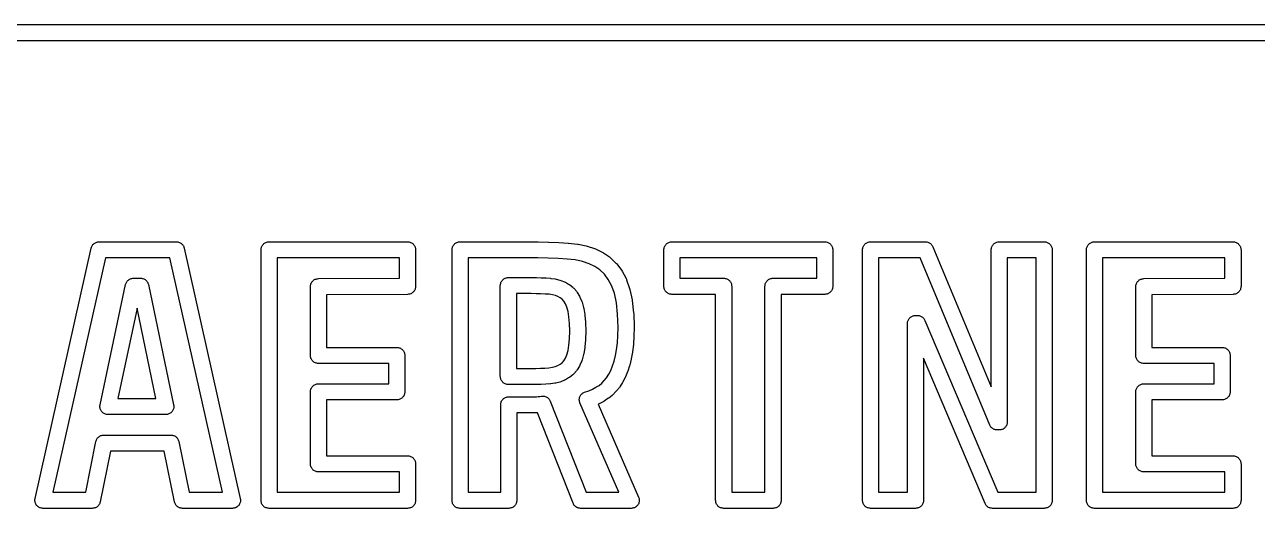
# Model space of a CAD drawing. Header units: millimetres. Extents: x 1.9 to 98.4, y 1.9 to 43.6.
# Drawn here: x 30.75 to 65.57, y 29.66 to 43.33 of the extents above; entities that cross this region are included whole.
import ezdxf

# ---------------------------------------------------------------- set-up
doc = ezdxf.new("R2010")
doc.units = ezdxf.units.MM

msp = doc.modelspace()

# ---------------------------------------------------------------- linework, layer by layer
for points in [[(7.507, 43.332), (92.823, 43.332)], [(92.479, 42.878), (7.851, 42.878)]]:
    msp.add_lwpolyline(points)
for points in [[(32.697, 37.132), (32.714, 37.146), (32.732, 37.159), (32.75, 37.17), (32.77, 37.179), (32.791, 37.186), (32.812, 37.192), (32.834, 37.195), (32.856, 37.196), (35.038, 37.196), (35.06, 37.195), (35.081, 37.192), (35.103, 37.186), (35.123, 37.179), (35.143, 37.17), (35.162, 37.159), (35.18, 37.146), (35.196, 37.132), (35.211, 37.116), (35.224, 37.098), (35.236, 37.08), (35.246, 37.06), (35.253, 37.04), (35.259, 37.019), (36.845, 29.939), (36.849, 29.917), (36.851, 29.895), (36.85, 29.872), (36.847, 29.85), (36.842, 29.828), (36.835, 29.806), (36.826, 29.786), (36.814, 29.766), (36.801, 29.748), (36.786, 29.731), (36.769, 29.716), (36.751, 29.702), (36.732, 29.69), (36.712, 29.681), (36.691, 29.673), (36.669, 29.667), (36.646, 29.664), (36.624, 29.663), (35.211, 29.663), (35.189, 29.664), (35.167, 29.667), (35.145, 29.673), (35.124, 29.68), (35.104, 29.69), (35.085, 29.701), (35.067, 29.714), (35.051, 29.729), (35.036, 29.745), (35.022, 29.763), (35.011, 29.782), (35.001, 29.802), (34.994, 29.823), (34.988, 29.845), (34.698, 31.281), (33.176, 31.281), (32.886, 29.845), (32.88, 29.823), (32.873, 29.802), (32.863, 29.782), (32.852, 29.763), (32.839, 29.745), (32.824, 29.729), (32.807, 29.714), (32.789, 29.701), (32.77, 29.69), (32.75, 29.68), (32.729, 29.673), (32.708, 29.667), (32.686, 29.664), (32.663, 29.663), (31.27, 29.663), (31.247, 29.664), (31.225, 29.667), (31.203, 29.673), (31.182, 29.681), (31.161, 29.69), (31.142, 29.702), (31.124, 29.716), (31.107, 29.731), (31.092, 29.748), (31.079, 29.766), (31.068, 29.786), (31.059, 29.806), (31.051, 29.828), (31.046, 29.85), (31.043, 29.872), (31.043, 29.895), (31.044, 29.917), (31.048, 29.939), (32.634, 37.019), (32.64, 37.04), (32.648, 37.06), (32.658, 37.08), (32.669, 37.098), (32.682, 37.116), (32.697, 37.132)], [(37.447, 37.056), (37.457, 37.076), (37.468, 37.095), (37.482, 37.113), (37.497, 37.129), (37.513, 37.144), (37.531, 37.158), (37.55, 37.169), (37.57, 37.179), (37.591, 37.186), (37.613, 37.191), (37.635, 37.195), (37.657, 37.196), (41.569, 37.196), (41.592, 37.195), (41.614, 37.191), (41.635, 37.186), (41.656, 37.179), (41.676, 37.169), (41.695, 37.158), (41.713, 37.144), (41.73, 37.129), (41.745, 37.113), (41.758, 37.095), (41.77, 37.076), (41.779, 37.056), (41.787, 37.035), (41.792, 37.013), (41.795, 36.991), (41.796, 36.969), (41.796, 35.937), (41.795, 35.915), (41.792, 35.893), (41.787, 35.872), (41.779, 35.851), (41.77, 35.831), (41.758, 35.812), (41.745, 35.794), (41.73, 35.777), (41.714, 35.762), (41.696, 35.749), (41.677, 35.738), (41.657, 35.728), (41.636, 35.72), (41.614, 35.715), (41.592, 35.712), (41.57, 35.71), (39.278, 35.701), (39.278, 34.212), (41.262, 34.212), (41.284, 34.211), (41.306, 34.208), (41.328, 34.203), (41.349, 34.195), (41.369, 34.186), (41.388, 34.174), (41.406, 34.161), (41.422, 34.146), (41.437, 34.129), (41.45, 34.112), (41.462, 34.092), (41.471, 34.072), (41.479, 34.051), (41.484, 34.03), (41.488, 34.008), (41.489, 33.986), (41.489, 32.954), (41.488, 32.932), (41.484, 32.91), (41.479, 32.888), (41.471, 32.867), (41.462, 32.847), (41.45, 32.828), (41.437, 32.81), (41.422, 32.794), (41.406, 32.779), (41.388, 32.765), (41.369, 32.754), (41.349, 32.744), (41.328, 32.737), (41.306, 32.731), (41.284, 32.728), (41.262, 32.727), (39.278, 32.727), (39.278, 31.148), (41.569, 31.148), (41.592, 31.147), (41.614, 31.144), (41.635, 31.138), (41.656, 31.131), (41.676, 31.121), (41.695, 31.11), (41.713, 31.097), (41.73, 31.082), (41.745, 31.065), (41.758, 31.047), (41.77, 31.028), (41.779, 31.008), (41.787, 30.987), (41.792, 30.966), (41.795, 30.944), (41.796, 30.921), (41.796, 29.89), (41.795, 29.868), (41.792, 29.845), (41.787, 29.824), (41.779, 29.803), (41.77, 29.783), (41.758, 29.764), (41.745, 29.746), (41.73, 29.729), (41.713, 29.714), (41.695, 29.701), (41.676, 29.69), (41.656, 29.68), (41.635, 29.673), (41.614, 29.667), (41.592, 29.664), (41.569, 29.663), (37.657, 29.663), (37.635, 29.664), (37.613, 29.667), (37.591, 29.673), (37.57, 29.68), (37.55, 29.69), (37.531, 29.701), (37.513, 29.714), (37.497, 29.729), (37.482, 29.746), (37.468, 29.764), (37.457, 29.783), (37.447, 29.803), (37.44, 29.824), (37.434, 29.845), (37.431, 29.868), (37.43, 29.89), (37.43, 36.969), (37.431, 36.991), (37.434, 37.013), (37.44, 37.035), (37.447, 37.056)], [(44.653, 29.89), (44.652, 29.868), (44.649, 29.845), (44.643, 29.824), (44.636, 29.803), (44.626, 29.783), (44.615, 29.764), (44.601, 29.746), (44.586, 29.729), (44.57, 29.714), (44.552, 29.701), (44.533, 29.69), (44.513, 29.68), (44.492, 29.673), (44.47, 29.667), (44.448, 29.664), (44.426, 29.663), (43.051, 29.663), (43.029, 29.664), (43.007, 29.667), (42.985, 29.673), (42.964, 29.68), (42.944, 29.69), (42.925, 29.701), (42.907, 29.714), (42.891, 29.729), (42.876, 29.746), (42.863, 29.764), (42.851, 29.783), (42.842, 29.803), (42.834, 29.824), (42.829, 29.845), (42.825, 29.868), (42.824, 29.89), (42.824, 36.969), (42.825, 36.991), (42.829, 37.013), (42.834, 37.035), (42.842, 37.056), (42.851, 37.076), (42.863, 37.095), (42.876, 37.113), (42.891, 37.129), (42.907, 37.144), (42.925, 37.158), (42.944, 37.169), (42.964, 37.179), (42.985, 37.186), (43.007, 37.191), (43.029, 37.195), (43.051, 37.196), (44.945, 37.196), (44.947, 37.196), (45.256, 37.194), (45.26, 37.194), (45.554, 37.187), (45.558, 37.187), (45.838, 37.176), (45.842, 37.175), (46.107, 37.16), (46.119, 37.159), (46.367, 37.131), (46.389, 37.127), (46.618, 37.078), (46.642, 37.072), (46.853, 37.002), (46.878, 36.992), (47.07, 36.901), (47.086, 36.893), (47.1, 36.884), (47.273, 36.768), (47.289, 36.756), (47.303, 36.743), (47.455, 36.596), (47.468, 36.583), (47.48, 36.568), (47.611, 36.391), (47.629, 36.363), (47.74, 36.156), (47.748, 36.141), (47.754, 36.125), (47.842, 35.879), (47.851, 35.85), (47.914, 35.555), (47.917, 35.532), (47.955, 35.19), (47.956, 35.172), (47.969, 34.782), (47.969, 34.77), (47.964, 34.531), (47.964, 34.521), (47.949, 34.301), (47.948, 34.289), (47.924, 34.087), (47.922, 34.073), (47.889, 33.889), (47.885, 33.874), (47.843, 33.707), (47.839, 33.692), (47.789, 33.537), (47.783, 33.521), (47.725, 33.38), (47.717, 33.363), (47.651, 33.235), (47.64, 33.216), (47.567, 33.101), (47.553, 33.082), (47.472, 32.98), (47.455, 32.961), (47.366, 32.871), (47.346, 32.853), (47.249, 32.776), (47.23, 32.763), (47.126, 32.696), (47.11, 32.687), (46.998, 32.627), (46.982, 32.62), (46.949, 32.605), (48.094, 29.98), (48.102, 29.959), (48.108, 29.938), (48.112, 29.916), (48.113, 29.893), (48.113, 29.871), (48.11, 29.848), (48.104, 29.827), (48.097, 29.805), (48.088, 29.785), (48.076, 29.765), (48.063, 29.747), (48.048, 29.731), (48.032, 29.715), (48.014, 29.702), (47.994, 29.69), (47.974, 29.68), (47.953, 29.673), (47.931, 29.667), (47.909, 29.664), (47.886, 29.663), (46.454, 29.663), (46.432, 29.664), (46.409, 29.667), (46.387, 29.673), (46.366, 29.681), (46.346, 29.691), (46.326, 29.702), (46.308, 29.716), (46.292, 29.731), (46.277, 29.748), (46.263, 29.767), (46.252, 29.786), (46.243, 29.807), (45.24, 32.365), (45.238, 32.365), (45.228, 32.364), (45.171, 32.363), (45.166, 32.363), (44.653, 32.363), (44.653, 29.89)], [(48.836, 37.076), (48.848, 37.095), (48.861, 37.113), (48.876, 37.129), (48.892, 37.144), (48.91, 37.158), (48.929, 37.169), (48.949, 37.179), (48.97, 37.186), (48.992, 37.191), (49.014, 37.195), (49.036, 37.196), (53.352, 37.196), (53.375, 37.195), (53.397, 37.191), (53.418, 37.186), (53.439, 37.179), (53.459, 37.169), (53.478, 37.158), (53.496, 37.144), (53.513, 37.129), (53.528, 37.113), (53.541, 37.095), (53.553, 37.076), (53.562, 37.056), (53.57, 37.035), (53.575, 37.013), (53.578, 36.991), (53.579, 36.969), (53.579, 35.937), (53.578, 35.915), (53.575, 35.893), (53.57, 35.872), (53.562, 35.851), (53.553, 35.83), (53.541, 35.811), (53.528, 35.793), (53.513, 35.777), (53.496, 35.762), (53.478, 35.749), (53.459, 35.737), (53.439, 35.728), (53.418, 35.72), (53.397, 35.715), (53.375, 35.712), (53.352, 35.71), (52.118, 35.71), (52.118, 29.89), (52.117, 29.868), (52.114, 29.845), (52.109, 29.824), (52.101, 29.803), (52.091, 29.783), (52.08, 29.764), (52.067, 29.746), (52.052, 29.729), (52.035, 29.714), (52.017, 29.701), (51.998, 29.69), (51.978, 29.68), (51.957, 29.673), (51.936, 29.667), (51.914, 29.664), (51.891, 29.663), (50.497, 29.663), (50.475, 29.664), (50.453, 29.667), (50.432, 29.673), (50.411, 29.68), (50.39, 29.69), (50.371, 29.701), (50.353, 29.714), (50.337, 29.729), (50.322, 29.746), (50.309, 29.764), (50.297, 29.783), (50.288, 29.803), (50.28, 29.824), (50.275, 29.845), (50.272, 29.868), (50.27, 29.89), (50.27, 35.71), (49.036, 35.71), (49.014, 35.712), (48.992, 35.715), (48.97, 35.72), (48.949, 35.728), (48.929, 35.737), (48.91, 35.749), (48.892, 35.762), (48.876, 35.777), (48.861, 35.793), (48.848, 35.811), (48.836, 35.83), (48.827, 35.851), (48.819, 35.872), (48.814, 35.893), (48.81, 35.915), (48.809, 35.937), (48.809, 36.969), (48.81, 36.991), (48.814, 37.013), (48.819, 37.035), (48.827, 37.056), (48.836, 37.076)], [(56.126, 29.803), (56.116, 29.783), (56.105, 29.764), (56.092, 29.746), (56.077, 29.729), (56.06, 29.714), (56.042, 29.701), (56.023, 29.69), (56.003, 29.68), (55.982, 29.673), (55.96, 29.667), (55.938, 29.664), (55.916, 29.663), (54.647, 29.663), (54.625, 29.664), (54.603, 29.667), (54.581, 29.673), (54.56, 29.68), (54.54, 29.69), (54.521, 29.701), (54.503, 29.714), (54.487, 29.729), (54.472, 29.746), (54.459, 29.764), (54.447, 29.783), (54.438, 29.803), (54.43, 29.824), (54.425, 29.845), (54.421, 29.868), (54.42, 29.89), (54.42, 36.969), (54.421, 36.991), (54.425, 37.013), (54.43, 37.035), (54.438, 37.056), (54.447, 37.076), (54.459, 37.095), (54.472, 37.113), (54.487, 37.129), (54.503, 37.144), (54.521, 37.158), (54.54, 37.169), (54.56, 37.179), (54.581, 37.186), (54.603, 37.191), (54.625, 37.195), (54.647, 37.196), (56.195, 37.196), (56.217, 37.195), (56.239, 37.191), (56.261, 37.186), (56.282, 37.179), (56.302, 37.169), (56.321, 37.158), (56.339, 37.145), (56.355, 37.13), (56.37, 37.113), (56.383, 37.095), (56.395, 37.076), (56.404, 37.056), (58.054, 33.1), (58.054, 36.969), (58.055, 36.991), (58.058, 37.013), (58.064, 37.035), (58.071, 37.056), (58.081, 37.076), (58.092, 37.095), (58.105, 37.113), (58.12, 37.129), (58.137, 37.144), (58.155, 37.158), (58.174, 37.169), (58.194, 37.179), (58.215, 37.186), (58.237, 37.191), (58.259, 37.195), (58.281, 37.196), (59.55, 37.196), (59.572, 37.195), (59.594, 37.191), (59.616, 37.186), (59.637, 37.179), (59.657, 37.169), (59.676, 37.158), (59.694, 37.144), (59.71, 37.129), (59.725, 37.113), (59.739, 37.095), (59.75, 37.076), (59.76, 37.056), (59.767, 37.035), (59.772, 37.013), (59.776, 36.991), (59.777, 36.969), (59.777, 29.89), (59.776, 29.868), (59.772, 29.845), (59.767, 29.824), (59.76, 29.803), (59.75, 29.783), (59.739, 29.764), (59.725, 29.746), (59.71, 29.729), (59.694, 29.714), (59.676, 29.701), (59.657, 29.69), (59.637, 29.68), (59.616, 29.673), (59.594, 29.667), (59.572, 29.664), (59.55, 29.663), (58.089, 29.663), (58.066, 29.664), (58.045, 29.667), (58.023, 29.673), (58.002, 29.68), (57.982, 29.689), (57.963, 29.701), (57.945, 29.714), (57.929, 29.729), (57.914, 29.745), (57.901, 29.763), (57.889, 29.781), (57.88, 29.801), (56.143, 33.903), (56.143, 29.89), (56.142, 29.868), (56.139, 29.845), (56.133, 29.824), (56.126, 29.803)], [(60.77, 37.076), (60.782, 37.095), (60.795, 37.113), (60.81, 37.129), (60.827, 37.144), (60.845, 37.158), (60.864, 37.169), (60.884, 37.179), (60.905, 37.186), (60.926, 37.191), (60.948, 37.195), (60.971, 37.196), (64.883, 37.196), (64.905, 37.195), (64.927, 37.191), (64.949, 37.186), (64.97, 37.179), (64.99, 37.169), (65.009, 37.158), (65.027, 37.144), (65.043, 37.129), (65.058, 37.113), (65.072, 37.095), (65.083, 37.076), (65.093, 37.056), (65.1, 37.035), (65.106, 37.013), (65.109, 36.991), (65.11, 36.969), (65.11, 35.937), (65.109, 35.915), (65.106, 35.893), (65.1, 35.872), (65.093, 35.851), (65.083, 35.831), (65.072, 35.812), (65.059, 35.794), (65.044, 35.777), (65.027, 35.762), (65.01, 35.749), (64.99, 35.738), (64.97, 35.728), (64.95, 35.72), (64.928, 35.715), (64.906, 35.712), (64.884, 35.71), (62.591, 35.701), (62.591, 34.212), (64.575, 34.212), (64.598, 34.211), (64.62, 34.208), (64.641, 34.203), (64.662, 34.195), (64.682, 34.186), (64.701, 34.174), (64.719, 34.161), (64.736, 34.146), (64.751, 34.129), (64.764, 34.112), (64.776, 34.092), (64.785, 34.072), (64.793, 34.051), (64.798, 34.03), (64.801, 34.008), (64.802, 33.986), (64.802, 32.954), (64.801, 32.932), (64.798, 32.91), (64.793, 32.888), (64.785, 32.867), (64.776, 32.847), (64.764, 32.828), (64.751, 32.81), (64.736, 32.794), (64.719, 32.779), (64.701, 32.765), (64.682, 32.754), (64.662, 32.744), (64.641, 32.737), (64.62, 32.731), (64.598, 32.728), (64.575, 32.727), (62.591, 32.727), (62.591, 31.148), (64.883, 31.148), (64.905, 31.147), (64.927, 31.144), (64.949, 31.138), (64.97, 31.131), (64.99, 31.121), (65.009, 31.11), (65.027, 31.097), (65.043, 31.082), (65.058, 31.065), (65.072, 31.047), (65.083, 31.028), (65.093, 31.008), (65.1, 30.987), (65.106, 30.966), (65.109, 30.944), (65.11, 30.921), (65.11, 29.89), (65.109, 29.868), (65.106, 29.845), (65.1, 29.824), (65.093, 29.803), (65.083, 29.783), (65.072, 29.764), (65.058, 29.746), (65.043, 29.729), (65.027, 29.714), (65.009, 29.701), (64.99, 29.69), (64.97, 29.68), (64.949, 29.673), (64.927, 29.667), (64.905, 29.664), (64.883, 29.663), (60.971, 29.663), (60.948, 29.664), (60.926, 29.667), (60.905, 29.673), (60.884, 29.68), (60.864, 29.69), (60.845, 29.701), (60.827, 29.714), (60.81, 29.729), (60.795, 29.746), (60.782, 29.764), (60.77, 29.783), (60.761, 29.803), (60.753, 29.824), (60.748, 29.845), (60.745, 29.868), (60.744, 29.89), (60.744, 36.969), (60.745, 36.991), (60.748, 37.013), (60.753, 37.035), (60.761, 37.056), (60.77, 37.076)], [(32.79, 31.615), (32.802, 31.634), (32.815, 31.652), (32.83, 31.669), (32.847, 31.683), (32.864, 31.697), (32.883, 31.708), (32.904, 31.718), (32.925, 31.725), (32.946, 31.73), (32.968, 31.734), (32.99, 31.735), (34.884, 31.735), (34.906, 31.734), (34.928, 31.73), (34.95, 31.725), (34.971, 31.718), (34.991, 31.708), (35.01, 31.697), (35.028, 31.683), (35.044, 31.669), (35.059, 31.652), (35.072, 31.634), (35.084, 31.615), (35.093, 31.595), (35.101, 31.574), (35.106, 31.553), (35.397, 30.117), (36.34, 30.117), (34.856, 36.742), (33.037, 36.742), (31.553, 30.117), (32.478, 30.117), (32.768, 31.553), (32.773, 31.574), (32.781, 31.595), (32.79, 31.615)], [(39.007, 30.699), (38.985, 30.704), (38.964, 30.712), (38.944, 30.721), (38.925, 30.733), (38.907, 30.746), (38.89, 30.761), (38.875, 30.777), (38.862, 30.795), (38.851, 30.814), (38.841, 30.834), (38.834, 30.855), (38.828, 30.877), (38.825, 30.899), (38.824, 30.921), (38.824, 32.954), (38.825, 32.976), (38.828, 32.998), (38.834, 33.02), (38.841, 33.041), (38.851, 33.061), (38.862, 33.08), (38.875, 33.098), (38.89, 33.114), (38.907, 33.129), (38.925, 33.143), (38.944, 33.154), (38.964, 33.164), (38.985, 33.171), (39.007, 33.177), (39.029, 33.18), (39.051, 33.181), (41.035, 33.181), (41.035, 33.759), (39.051, 33.759), (39.029, 33.76), (39.007, 33.763), (38.985, 33.768), (38.964, 33.776), (38.944, 33.785), (38.925, 33.797), (38.907, 33.81), (38.89, 33.825), (38.875, 33.842), (38.862, 33.859), (38.851, 33.879), (38.841, 33.899), (38.834, 33.92), (38.828, 33.941), (38.825, 33.963), (38.824, 33.986), (38.824, 35.927), (38.825, 35.949), (38.828, 35.971), (38.834, 35.993), (38.841, 36.014), (38.851, 36.034), (38.862, 36.053), (38.875, 36.071), (38.89, 36.087), (38.906, 36.102), (38.924, 36.116), (38.943, 36.127), (38.963, 36.137), (38.984, 36.144), (39.006, 36.15), (39.028, 36.153), (39.05, 36.154), (41.342, 36.163), (41.342, 36.742), (37.884, 36.742), (37.884, 30.117), (41.342, 30.117), (41.342, 30.694), (39.051, 30.694), (39.029, 30.695), (39.007, 30.699)], [(47.359, 33.686), (47.405, 33.825), (47.443, 33.978), (47.474, 34.147), (47.497, 34.336), (47.511, 34.545), (47.515, 34.773), (47.503, 35.149), (47.467, 35.471), (47.41, 35.74), (47.332, 35.956), (47.237, 36.134), (47.127, 36.282), (47.002, 36.402), (46.861, 36.498), (46.697, 36.575), (46.511, 36.637), (46.305, 36.681), (46.074, 36.707), (45.818, 36.722), (45.542, 36.733), (45.251, 36.74), (44.944, 36.742), (43.278, 36.742), (43.278, 30.117), (44.199, 30.117), (44.199, 32.59), (44.2, 32.612), (44.203, 32.634), (44.209, 32.656), (44.216, 32.677), (44.226, 32.697), (44.237, 32.716), (44.25, 32.734), (44.265, 32.75), (44.282, 32.765), (44.3, 32.779), (44.319, 32.79), (44.339, 32.8), (44.36, 32.807), (44.382, 32.812), (44.404, 32.816), (44.426, 32.817), (45.164, 32.817), (45.213, 32.818), (45.258, 32.821), (45.302, 32.826), (45.35, 32.834), (45.372, 32.837), (45.394, 32.837), (45.416, 32.835), (45.438, 32.831), (45.459, 32.825), (45.48, 32.817), (45.499, 32.807), (45.518, 32.796), (45.535, 32.782), (45.551, 32.767), (45.566, 32.75), (45.579, 32.732), (45.589, 32.713), (45.599, 32.693), (46.609, 30.117), (47.54, 30.117), (46.438, 32.641), (46.431, 32.661), (46.425, 32.682), (46.421, 32.704), (46.42, 32.726), (46.42, 32.748), (46.423, 32.77), (46.427, 32.791), (46.434, 32.812), (46.443, 32.832), (46.454, 32.851), (46.466, 32.869), (46.48, 32.886), (46.496, 32.901), (46.513, 32.915), (46.532, 32.927), (46.551, 32.937), (46.571, 32.946), (46.69, 32.987), (46.793, 33.032), (46.889, 33.083), (46.976, 33.139), (47.053, 33.2), (47.124, 33.272), (47.19, 33.355), (47.252, 33.452), (47.308, 33.561), (47.359, 33.686)], [(50.604, 36.138), (50.624, 36.126), (50.641, 36.113), (50.658, 36.098), (50.673, 36.081), (50.686, 36.063), (50.698, 36.044), (50.707, 36.024), (50.715, 36.003), (50.72, 35.982), (50.723, 35.96), (50.724, 35.937), (50.724, 30.117), (51.664, 30.117), (51.664, 35.937), (51.665, 35.96), (51.669, 35.982), (51.674, 36.003), (51.682, 36.024), (51.691, 36.044), (51.703, 36.063), (51.716, 36.081), (51.731, 36.098), (51.747, 36.113), (51.765, 36.126), (51.784, 36.138), (51.804, 36.147), (51.825, 36.155), (51.847, 36.16), (51.869, 36.163), (51.891, 36.164), (53.125, 36.164), (53.125, 36.742), (49.263, 36.742), (49.263, 36.164), (50.497, 36.164), (50.52, 36.163), (50.542, 36.16), (50.563, 36.155), (50.584, 36.147), (50.604, 36.138)], [(58.481, 31.998), (58.47, 31.978), (58.456, 31.961), (58.441, 31.944), (58.425, 31.929), (58.407, 31.916), (58.388, 31.904), (58.368, 31.895), (58.347, 31.887), (58.325, 31.882), (58.303, 31.879), (58.281, 31.878), (58.223, 31.878), (58.201, 31.879), (58.179, 31.882), (58.157, 31.887), (58.137, 31.895), (58.116, 31.904), (58.097, 31.916), (58.079, 31.929), (58.063, 31.944), (58.048, 31.96), (58.035, 31.978), (58.023, 31.997), (58.014, 32.017), (56.044, 36.742), (54.874, 36.742), (54.874, 30.117), (55.689, 30.117), (55.689, 34.886), (55.69, 34.908), (55.694, 34.93), (55.699, 34.951), (55.706, 34.972), (55.716, 34.993), (55.727, 35.012), (55.741, 35.03), (55.756, 35.046), (55.772, 35.061), (55.79, 35.074), (55.809, 35.086), (55.829, 35.095), (55.85, 35.103), (55.872, 35.108), (55.894, 35.111), (55.916, 35.113), (55.974, 35.113), (55.996, 35.111), (56.018, 35.108), (56.039, 35.103), (56.06, 35.095), (56.08, 35.086), (56.099, 35.075), (56.117, 35.062), (56.134, 35.047), (56.149, 35.031), (56.162, 35.013), (56.173, 34.994), (56.183, 34.974), (58.239, 30.117), (59.323, 30.117), (59.323, 36.742), (58.508, 36.742), (58.508, 32.105), (58.507, 32.082), (58.504, 32.06), (58.498, 32.039), (58.491, 32.018), (58.481, 31.998)], [(62.299, 30.704), (62.278, 30.712), (62.257, 30.721), (62.238, 30.733), (62.22, 30.746), (62.204, 30.761), (62.189, 30.777), (62.176, 30.795), (62.164, 30.814), (62.155, 30.834), (62.147, 30.855), (62.142, 30.877), (62.139, 30.899), (62.137, 30.921), (62.137, 32.954), (62.139, 32.976), (62.142, 32.998), (62.147, 33.02), (62.155, 33.041), (62.164, 33.061), (62.176, 33.08), (62.189, 33.098), (62.204, 33.114), (62.22, 33.129), (62.238, 33.143), (62.257, 33.154), (62.278, 33.164), (62.299, 33.171), (62.32, 33.177), (62.342, 33.18), (62.364, 33.181), (64.348, 33.181), (64.348, 33.759), (62.364, 33.759), (62.342, 33.76), (62.32, 33.763), (62.299, 33.768), (62.278, 33.776), (62.257, 33.785), (62.238, 33.797), (62.22, 33.81), (62.204, 33.825), (62.189, 33.842), (62.176, 33.859), (62.164, 33.879), (62.155, 33.899), (62.147, 33.92), (62.142, 33.941), (62.139, 33.963), (62.137, 33.986), (62.137, 35.927), (62.139, 35.949), (62.142, 35.971), (62.147, 35.993), (62.155, 36.014), (62.164, 36.034), (62.176, 36.053), (62.189, 36.071), (62.204, 36.087), (62.22, 36.102), (62.238, 36.116), (62.257, 36.127), (62.277, 36.137), (62.298, 36.144), (62.319, 36.15), (62.341, 36.153), (62.364, 36.154), (64.656, 36.163), (64.656, 36.742), (61.198, 36.742), (61.198, 30.117), (64.656, 30.117), (64.656, 30.694), (62.364, 30.694), (62.342, 30.695), (62.32, 30.699), (62.299, 30.704)], [(33.652, 36.083), (33.667, 36.099), (33.684, 36.114), (33.701, 36.127), (33.72, 36.138), (33.74, 36.147), (33.761, 36.155), (33.783, 36.16), (33.805, 36.163), (33.827, 36.164), (34.028, 36.164), (34.051, 36.163), (34.072, 36.16), (34.094, 36.155), (34.115, 36.147), (34.135, 36.138), (34.154, 36.127), (34.172, 36.114), (34.188, 36.099), (34.203, 36.082), (34.216, 36.065), (34.228, 36.046), (34.237, 36.026), (34.245, 36.005), (34.251, 35.984), (34.962, 32.586), (34.965, 32.564), (34.967, 32.541), (34.966, 32.519), (34.963, 32.497), (34.957, 32.475), (34.95, 32.454), (34.941, 32.434), (34.929, 32.414), (34.916, 32.396), (34.901, 32.38), (34.884, 32.365), (34.867, 32.351), (34.847, 32.34), (34.827, 32.33), (34.806, 32.322), (34.784, 32.317), (34.762, 32.314), (34.74, 32.312), (33.106, 32.312), (33.083, 32.314), (33.061, 32.317), (33.039, 32.322), (33.018, 32.33), (32.998, 32.34), (32.979, 32.351), (32.961, 32.365), (32.944, 32.38), (32.929, 32.397), (32.916, 32.415), (32.905, 32.434), (32.895, 32.454), (32.888, 32.476), (32.883, 32.497), (32.88, 32.52), (32.879, 32.542), (32.88, 32.564), (32.884, 32.586), (33.605, 35.984), (33.61, 36.006), (33.618, 36.026), (33.627, 36.046), (33.639, 36.065), (33.652, 36.083)], [(46.263, 33.465), (46.249, 33.45), (46.233, 33.436), (46.149, 33.369), (46.134, 33.358), (46.118, 33.348), (46.025, 33.296), (45.998, 33.282), (45.896, 33.242), (45.869, 33.233), (45.759, 33.205), (45.733, 33.2), (45.615, 33.184), (45.6, 33.183), (45.475, 33.174), (45.47, 33.174), (45.339, 33.167), (45.335, 33.167), (45.198, 33.163), (45.194, 33.163), (45.053, 33.162), (45.051, 33.162), (44.416, 33.162), (44.394, 33.163), (44.372, 33.166), (44.35, 33.172), (44.329, 33.179), (44.309, 33.189), (44.29, 33.2), (44.272, 33.213), (44.256, 33.228), (44.241, 33.245), (44.228, 33.263), (44.216, 33.282), (44.207, 33.302), (44.199, 33.323), (44.194, 33.345), (44.19, 33.367), (44.189, 33.389), (44.189, 35.958), (44.19, 35.98), (44.194, 36.002), (44.199, 36.023), (44.207, 36.044), (44.216, 36.065), (44.228, 36.084), (44.241, 36.102), (44.256, 36.118), (44.272, 36.133), (44.29, 36.146), (44.309, 36.158), (44.329, 36.167), (44.35, 36.175), (44.372, 36.18), (44.394, 36.183), (44.416, 36.184), (45.06, 36.184), (45.062, 36.184), (45.204, 36.183), (45.208, 36.183), (45.343, 36.179), (45.348, 36.179), (45.477, 36.173), (45.482, 36.173), (45.605, 36.164), (45.62, 36.162), (45.737, 36.146), (45.762, 36.141), (45.871, 36.113), (45.898, 36.104), (45.998, 36.064), (46.025, 36.051), (46.118, 35.999), (46.134, 35.989), (46.149, 35.978), (46.233, 35.91), (46.249, 35.897), (46.263, 35.881), (46.337, 35.796), (46.348, 35.781), (46.358, 35.766), (46.422, 35.662), (46.436, 35.634), (46.489, 35.512), (46.499, 35.485), (46.541, 35.339), (46.547, 35.315), (46.577, 35.142), (46.579, 35.123), (46.597, 34.922), (46.598, 34.908), (46.604, 34.679), (46.604, 34.667), (46.598, 34.438), (46.597, 34.424), (46.579, 34.223), (46.577, 34.205), (46.547, 34.031), (46.541, 34.007), (46.499, 33.862), (46.489, 33.834), (46.436, 33.712), (46.422, 33.684), (46.358, 33.58), (46.348, 33.565), (46.337, 33.551), (46.263, 33.465)], [(46.128, 35.073), (46.102, 35.225), (46.067, 35.345), (46.026, 35.439), (45.98, 35.514), (45.932, 35.57), (45.88, 35.612), (45.816, 35.648), (45.743, 35.677), (45.661, 35.698), (45.565, 35.712), (45.452, 35.72), (45.328, 35.726), (45.197, 35.729), (45.059, 35.731), (44.643, 35.731), (44.643, 33.616), (45.05, 33.616), (45.188, 33.617), (45.32, 33.621), (45.445, 33.627), (45.561, 33.635), (45.659, 33.648), (45.742, 33.67), (45.816, 33.699), (45.88, 33.734), (45.932, 33.777), (45.98, 33.832), (46.026, 33.907), (46.067, 34.002), (46.102, 34.121), (46.128, 34.273), (46.144, 34.458), (46.15, 34.673), (46.144, 34.889), (46.128, 35.073)], [(33.386, 32.766), (34.46, 32.766), (33.927, 35.316), (33.386, 32.766)]]:
    msp.add_lwpolyline(points, close=True)

doc.saveas('drawing.dxf')
